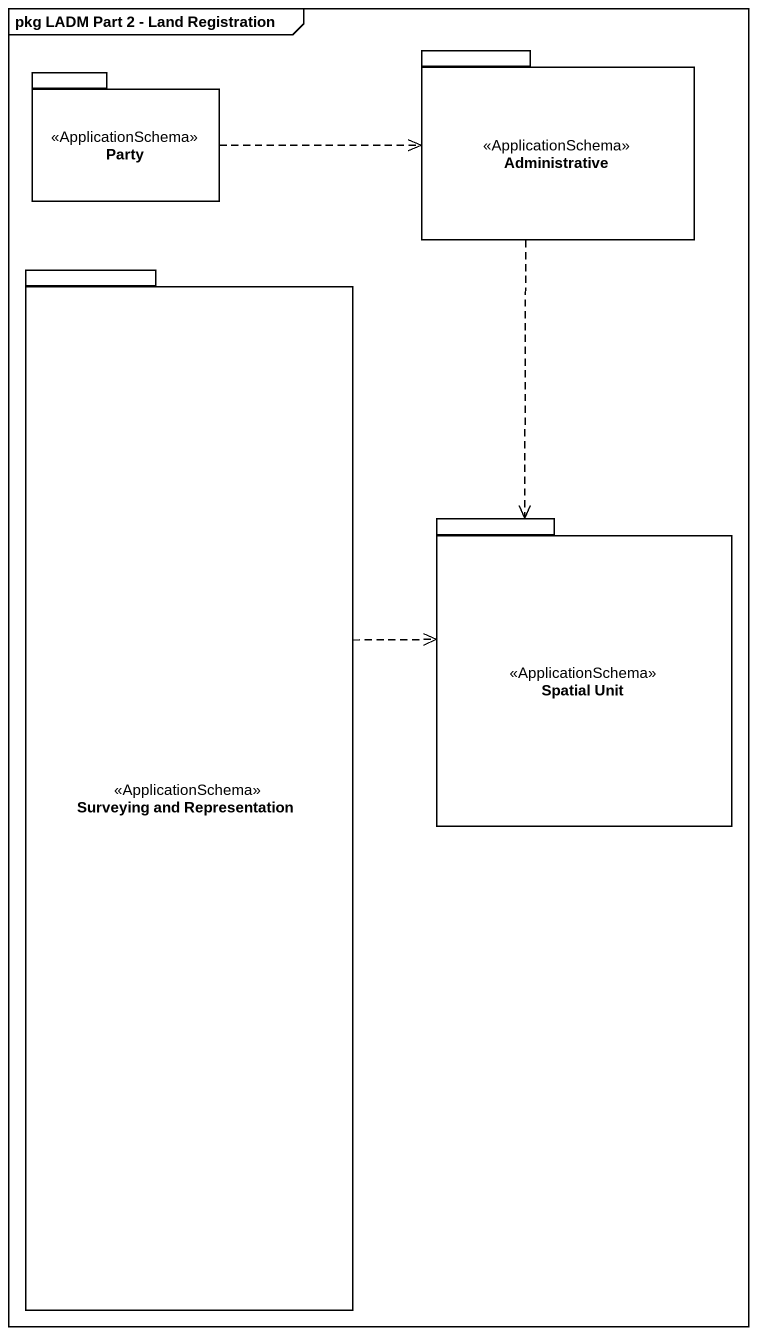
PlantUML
@startuml
mainframe pkg LADM Part 2 - Land Registration
package Party <<ApplicationSchema>> #FFFFFF {
}
package Administrative <<ApplicationSchema>> #FFFFFF {
}
package "Surveying and Representation" as Surveying_and_Representation <<ApplicationSchema>> #FFFFFF {
}
package "Spatial Unit" as Spatial_Unit <<ApplicationSchema>> #FFFFFF {
}
Party .right.> Administrative
Administrative ..> Spatial_Unit
Surveying_and_Representation .right.> Spatial_Unit
@enduml
